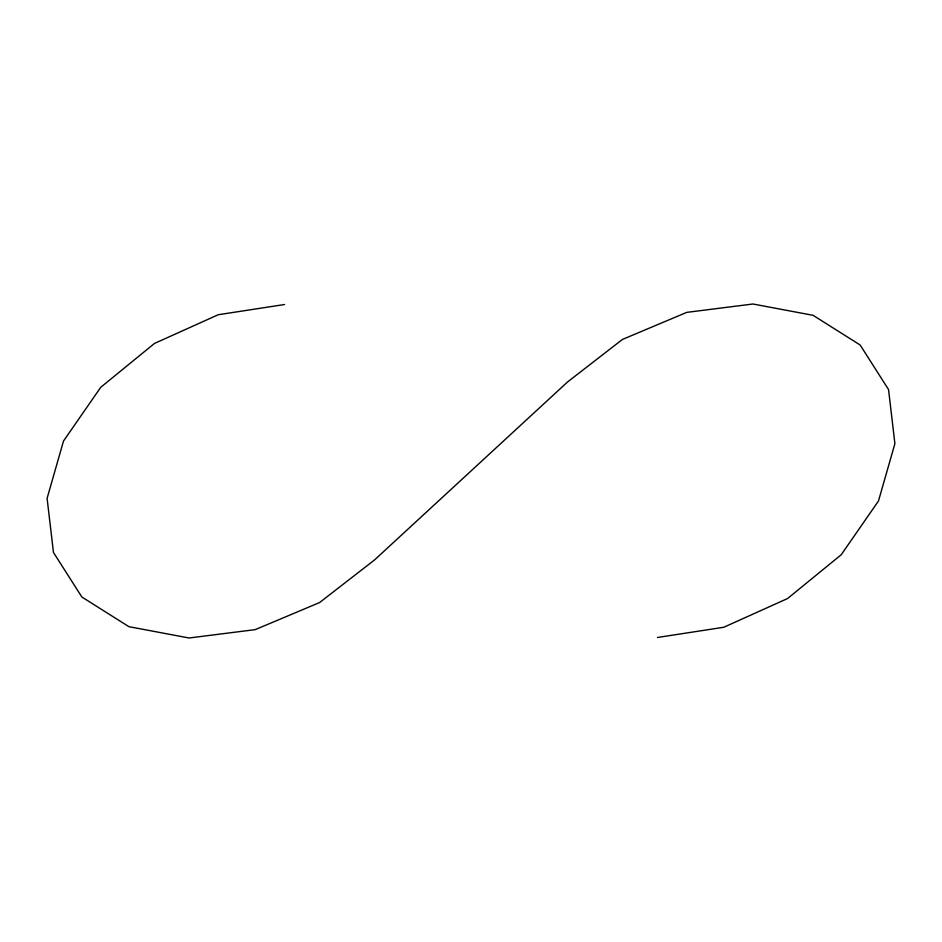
<?xml version="1.0" encoding="UTF-8"?>
<svg xmlns="http://www.w3.org/2000/svg" width="942" height="942" viewBox="0 0 942 942"><rect width="100%" height="100%" fill="white"/><g stroke="black" fill="none" stroke-linecap="round" stroke-linejoin="round"><path stroke-width="1.41" d="M284.555 304.513L218.226 314.734L154.453 343.453L100.759 387.28L63.514 441.021L47.1 498.342L53.459 552.459L81.848 596.992L128.901 626.677L189.059 637.993L255.235 629.633L319.585 602.55L374.527 559.96L567.473 382.04L622.415 339.45L686.765 312.367L752.941 304.007L813.099 315.323L860.152 345.007L888.542 389.541L894.9 443.658L878.486 500.979L841.241 554.72L787.547 598.547L723.774 627.266L657.445 637.487"/></g></svg>
